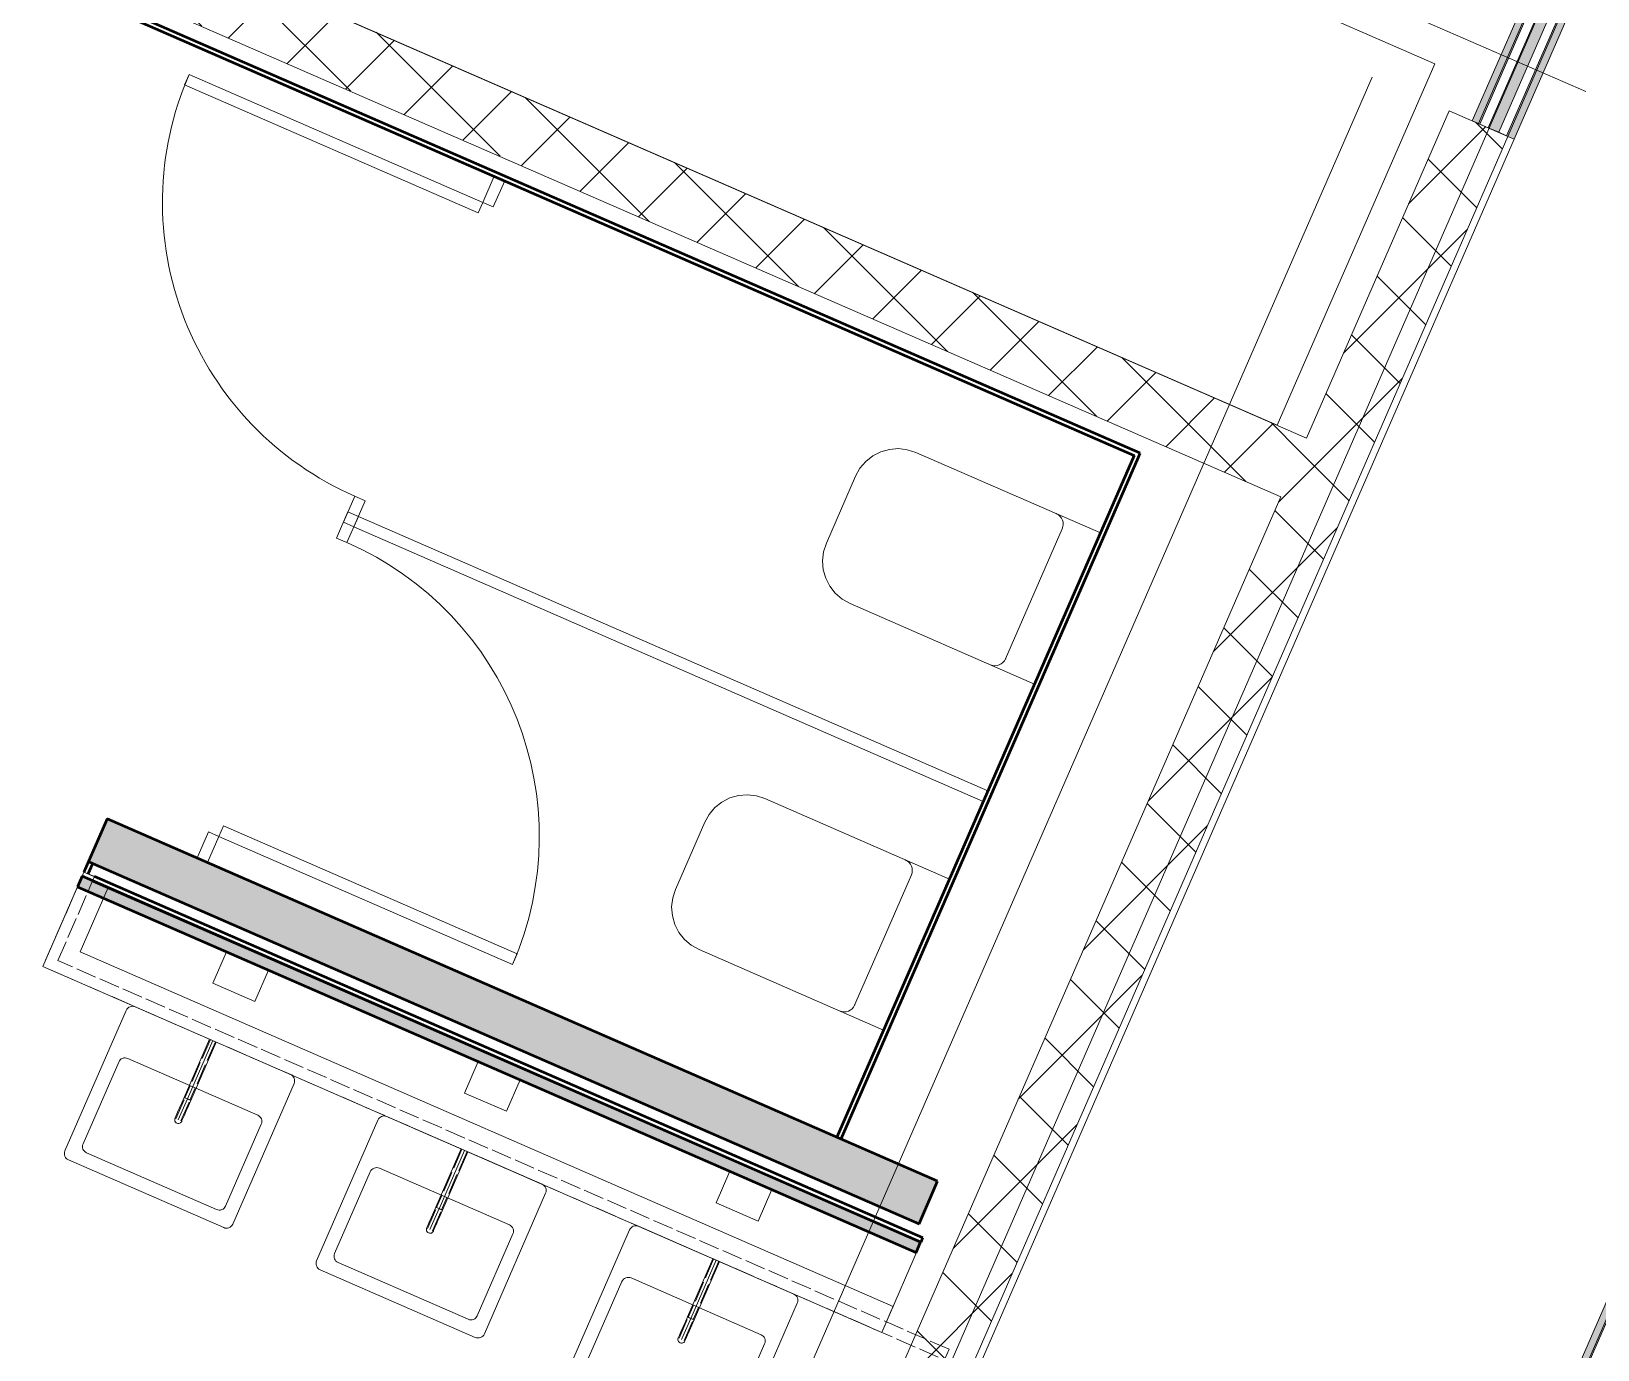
# Model space of a CAD drawing. Header units: millimetres. Extents: x -50172 to 90294, y -80883 to 25069.
# Drawn here: x -7584 to -4161, y -37597 to -34716 of the extents above; entities that cross this region are included whole.
import ezdxf
from ezdxf.enums import TextEntityAlignment as Align

# ---------------------------------------------------------------- set-up
doc = ezdxf.new("R2010")
doc.units = ezdxf.units.MM
doc.header["$MEASUREMENT"] = 0
for name, pattern in [('Dot & Dashed', [670.277762, 352.777767, -176.388884, 0, -141.111112]), ('Double Dashed', [1093.611073, 529.166651, -211.666656, 141.111112, -211.666656]), ('Hidden Line', [55, 45, -10])]:
    doc.linetypes.add(name, pattern=pattern)
for name, color, linetype, lineweight in [('A-20-M_Roof_Pen_No__150', 7, 'Continuous', 0), ('A-25-M_Wall_Int_Pen_No__1', 7, 'Continuous', 13), ('New_A-20-M_Floor_Slab_Pen_No__89', 8, 'Continuous', 20), ('New_A-25-M_Wall_Int_Pen_No__1', 7, 'Continuous', 13), ('New_A-35-M_FFE_Sanitary_Pen_No__87', 8, 'Continuous', 20), ('New_A-35-M_FFE_Sanitary_Pen_No__89', 8, 'Continuous', 20), ('New_ArchiCAD Zone Stamps_Pen_No__6', 7, 'Continuous', 35)]:
    doc.layers.add(name, color=color, linetype=linetype, lineweight=lineweight)
for name, color, linetype in [('A-25-M_Wall_Int', 7, 'Continuous'), ('New_A-05-M_Gross_Int_Circulation', 7, 'Continuous'), ('New_A-15-MG_Structural_Grid_Phase_2', 7, 'Continuous'), ('New_A-20-M_Floor_Slab', 7, 'Continuous'), ('New_A-25-M_Wall_Int', 7, 'Continuous'), ('New_A-35-M_FFE_Sanitary', 7, 'Continuous')]:
    doc.layers.add(name, color=color, linetype=linetype)
for name, color, linetype, lineweight, true_color in [('A-25-M_Wall_Int_Pen_No__107', 7, 'Continuous', 15, 0xa6a6a6), ('New_A-05-M_Gross_Int_Circulation_Pen_No__74', 7, 'Continuous', 20, 0x606060), ('New_A-15-MG_Structural_Grid_Phase_2_Pen_No__222', 7, 'Continuous', 13, 0x65af33), ('New_A-25-M_Wall_Int_Pen_No__107', 7, 'Continuous', 15, 0xa6a6a6), ('New_A-25-M_Wall_Int_Pen_No__27', 7, 'Continuous', 50, 0x2a2a2a), ('New_A-35-M_FFE_Sanitary_Pen_No__107', 7, 'Continuous', 15, 0xa6a6a6), ('New_A-35-M_FFE_Sanitary_Pen_No__211', 7, 'Continuous', 13, 0xebf6ff), ('New_A-35-M_FFE_Sanitary_Pen_No__27', 7, 'Continuous', 50, 0x2a2a2a), ('New_A-35-M_FFE_Sanitary_Pen_No__64', 7, 'Continuous', 20, 0x606060), ('New_A-35-M_FFE_Sanitary_Pen_No__75', 7, 'Continuous', 20, 0x606060)]:
    doc.layers.add(name, color=color, linetype=linetype, lineweight=lineweight, true_color=true_color)
doc.styles.add('GENERATED_STYLE_1', font='')
doc.styles.add('GENERATED_STYLE_3', font='')
doc.styles.add('GENERATED_STYLE_4', font='')
doc.styles.get('GENERATED_STYLE_1').set_extended_font_data('Arial', bold=True)
doc.styles.get('GENERATED_STYLE_3').set_extended_font_data('Arial')
doc.styles.get('GENERATED_STYLE_4').set_extended_font_data('Swis721 BT')
pattern_1 = [(45, (0, 0), (-91.92388, 91.92388), []), (135, (0, 0), (91.92388, 91.92388), [])]

# ---------------------------------------------------------------- blocks, each defined once
blk = doc.blocks.new('Corridor 01-Third_INB 3350_3_1', base_point=(-4895.7, -33421.2))
at = {"layer": 'New_A-05-M_Gross_Int_Circulation_Pen_No__74', "linetype": 'Continuous'}
blk.add_line((-4255.8, -34600), (-6933.8, -40741.5), dxfattribs=at)
at = {"layer": 'New_ArchiCAD Zone Stamps_Pen_No__6'}
for tag, height, style, p in [('ROOM_NAME', 250, 'GENERATED_STYLE_1', (-5728.5, -31861.6)), ('zoneNameLine2', 250, 'GENERATED_STYLE_1', (-5916.9, -32293.8)), ('ROOM_NUMBER', 200, 'GENERATED_STYLE_3', (-6105.3, -32714.5)), ('measuredAreaCode', 200, 'GENERATED_STYLE_3', (-6262.4, -33074.6)), ('DUMMY_649', 200, 'GENERATED_STYLE_3', (-5955, -33208.6)), ('DUMMY_650', 200, 'GENERATED_STYLE_3', (-5465.6, -33422)), ('DUMMY_651', 133.3, 'GENERATED_STYLE_3', (-5186.3, -33528.6))]:
    blk.add_attdef(tag, text='', height=height, rotation=336.4404, dxfattribs=dict(at, style=style)).set_placement(p, align=Align.TOP_LEFT)
blk = doc.blocks.new('Slab_3_1', base_point=(-21949.4, -20986.7))
at = {"layer": 'New_A-20-M_Floor_Slab_Pen_No__89', "linetype": 'Continuous', "flags": 128}
blk.add_lwpolyline([(-4861.9, -35577.1), (-4517.5, -34787.3), (-7021.2, -33695.5), (-7365.6, -34485.3)], close=True, dxfattribs=at)
blk = doc.blocks.new('Slab_6_1', base_point=(-7469.4, -36553.2))
at = {"layer": 'New_A-35-M_FFE_Sanitary_Pen_No__89', "linetype": 'Continuous', "flags": 128}
blk.add_lwpolyline([(-7469.4, -36553.2), (-7559.3, -36759.4), (-5726, -37558.9), (-5636.1, -37352.6)], close=True, dxfattribs=at)
blk = doc.blocks.new('Slab_7_1', base_point=(-7469.4, -36553.2))
at = {"layer": 'New_A-35-M_FFE_Sanitary_Pen_No__89', "linetype": 'Continuous', "flags": 128}
blk.add_lwpolyline([(-7469.4, -36553.2), (-7559.3, -36759.4), (-5726, -37558.9), (-5636.1, -37352.6)], close=True, dxfattribs=at)
blk = doc.blocks.new('Wall_86_1', base_point=(-8586.5, -44681.8))
at = {"layer": 'New_A-25-M_Wall_Int_Pen_No__107', "linetype": 'Continuous'}
h = blk.add_hatch(dxfattribs=at)
h.set_pattern_fill('Concrete_Block_0001', color=256, style=0, pattern_type=2)
h.set_pattern_definition(pattern_1)
h.paths.add_polyline_path([(-8532.3, -44519.9), (-4357.4, -34945.7), (-4485.8, -34889.7), (-8660.6, -44464)])
h = blk.add_hatch(dxfattribs=at)
h.set_pattern_fill('Plaster_0001', color=256, style=0, pattern_type=2)
h.set_pattern_definition([(66.4404, (0, 0), (-158.76755, 69.2305), [0, -100]), (66.4404, (-59.4, 80.45), (-158.76755, 69.2305), [0, -100])])
h.paths.add_polyline_path([(-6878.8, -40765.5), (-4343.7, -34951.7), (-4357.4, -34945.7), (-6892.6, -40759.5)])
at = {"layer": 'New_A-25-M_Wall_Int_Pen_No__1', "linetype": 'Continuous'}
blk.add_line((-8532.3, -44519.9), (-4357.4, -34945.7), dxfattribs=at)
at = {"layer": 'New_A-25-M_Wall_Int_Pen_No__1', "linetype": 'Continuous', "flags": 128}
for points in [[(-4485.8, -34889.7), (-4797.7, -35605)], [(-4357.4, -34945.7), (-4485.8, -34889.7)], [(-4343.7, -34951.7), (-4357.4, -34945.7)], [(-6878.8, -40765.5), (-4343.7, -34951.7)], [(-4853.7, -35733.4), (-6602, -39742.9)]]:
    blk.add_lwpolyline(points, dxfattribs=at)
blk = doc.blocks.new('Wall_87_1', base_point=(-7570.7, -34395.9))
at = {"layer": 'New_A-25-M_Wall_Int_Pen_No__107', "linetype": 'Continuous'}
h = blk.add_hatch(dxfattribs=at)
h.set_pattern_fill('Concrete_Block_0001', color=256, style=0, pattern_type=2)
h.set_pattern_definition(pattern_1)
h.paths.add_polyline_path([(-7626.7, -34524.2), (-4853.7, -35733.4), (-4797.7, -35605), (-7570.7, -34395.9)])
at = {"layer": 'New_A-25-M_Wall_Int_Pen_No__1', "linetype": 'Continuous', "flags": 128}
for points in [[(-4797.7, -35605), (-7570.7, -34395.9)], [(-7626.7, -34524.2), (-4853.7, -35733.4)]]:
    blk.add_lwpolyline(points, dxfattribs=at)
blk = doc.blocks.new('Wall_246_1', base_point=(-7473.4, -36562.4))
at = {"layer": 'New_A-35-M_FFE_Sanitary_Pen_No__211', "linetype": 'Continuous'}
h = blk.add_hatch(dxfattribs=at)
h.set_pattern_fill('Plaster_0001', color=256, style=0, pattern_type=2)
h.set_pattern_definition([(336.4404, (0, 0), (69.2305, 158.76755), [0, -100]), (336.4404, (80.45, 59.4), (69.2305, 158.76755), [0, -100])])
h.paths.add_polyline_path([(-7450.5, -36572.4), (-5640.1, -37361.8), (-5636.1, -37352.6), (-7446.5, -36563.2)])
at = {"layer": 'New_A-35-M_FFE_Sanitary_Pen_No__27', "linetype": 'Continuous', "flags": 128}
for points in [[(-7450.5, -36572.4), (-5640.1, -37361.8)], [(-5636.1, -37352.6), (-7446.5, -36563.2)], [(-5640.1, -37361.8), (-5636.1, -37352.6)]]:
    blk.add_lwpolyline(points, dxfattribs=at)
at = {"layer": 'New_A-35-M_FFE_Sanitary_Pen_No__87', "linetype": 'Hidden Line'}
blk.add_line((-7446.5, -36563.2), (-7450.5, -36572.4), dxfattribs=at)
at = {"layer": 'New_A-35-M_FFE_Sanitary_Pen_No__87', "linetype": 'Hidden Line', "flags": 128}
blk.add_lwpolyline([(-7460.2, -36557.2), (-7446.5, -36563.2)], dxfattribs=at)
blk = doc.blocks.new('Wall_247_1', base_point=(-7559.3, -36759.4))
at = {"layer": 'New_A-35-M_FFE_Sanitary_Pen_No__87', "linetype": 'Continuous', "flags": 128}
for points in [[(-5701.2, -37502), (-7477.7, -36727.4)], [(-7559.3, -36759.4), (-5726, -37558.9)], [(-5706, -37513), (-5726, -37558.9)], [(-5701.2, -37502), (-5706, -37513)]]:
    blk.add_lwpolyline(points, dxfattribs=at)
blk = doc.blocks.new('Wall_248_1', base_point=(-7559.3, -36759.4))
at = {"layer": 'New_A-35-M_FFE_Sanitary_Pen_No__87', "linetype": 'Hidden Line', "flags": 128}
for points in [[(-7559.3, -36759.4), (-5588.5, -37618.8)], [(-5578.5, -37595.9), (-7526.4, -36746.5)], [(-5588.5, -37618.8), (-5578.5, -37595.9)]]:
    blk.add_lwpolyline(points, dxfattribs=at)
blk = doc.blocks.new('Wall_249_1', base_point=(-7483.4, -36585.3))
at = {"layer": 'New_A-35-M_FFE_Sanitary', "linetype": 'Continuous', "lineweight": 15}
blk.add_hatch(color=8, dxfattribs=at).paths.add_polyline_path([(-7483.4, -36585.3), (-5651, -37384.3), (-5641, -37361.4), (-7473.4, -36562.4)])
at = {"layer": 'New_A-35-M_FFE_Sanitary_Pen_No__27', "linetype": 'Continuous', "flags": 128}
for points in [[(-7473.4, -36562.4), (-7483.4, -36585.3)], [(-7483.4, -36585.3), (-5651, -37384.3)], [(-5641, -37361.4), (-7473.4, -36562.4)], [(-5651, -37384.3), (-5641, -37361.4)]]:
    blk.add_lwpolyline(points, dxfattribs=at)
blk = doc.blocks.new('Wall_250_1', base_point=(-7473.4, -36562.4))
at = {"layer": 'New_A-35-M_FFE_Sanitary_Pen_No__87', "linetype": 'Continuous', "flags": 128}
for points in [[(-7473.4, -36562.4), (-7559.3, -36759.4)], [(-7477.7, -36727.4), (-7416.5, -36587.1)], [(-7427.5, -36582.4), (-7473.4, -36562.4)], [(-7416.5, -36587.1), (-7427.5, -36582.4)]]:
    blk.add_lwpolyline(points, dxfattribs=at)
blk = doc.blocks.new('Wall_251_1', base_point=(-7473.4, -36562.4))
at = {"layer": 'New_A-35-M_FFE_Sanitary_Pen_No__87', "linetype": 'Hidden Line', "flags": 128}
for points in [[(-7469.4, -36553.2), (-7559.3, -36759.4)], [(-7526.4, -36746.5), (-7450.5, -36572.4)]]:
    blk.add_lwpolyline(points, dxfattribs=at)
blk = doc.blocks.new('Wall_252_1', base_point=(-7640.7, -34556.3))
at = {"layer": 'New_A-35-M_FFE_Sanitary_Pen_No__211', "linetype": 'Continuous'}
h = blk.add_hatch(dxfattribs=at)
h.set_pattern_fill('Plaster_0001', color=256, style=0, pattern_type=2)
h.set_pattern_definition([(156.4404, (0, 0), (69.2305, 158.76755), [0, -100]), (156.4404, (-80.45, -59.4), (69.2305, 158.76755), [0, -100])])
h.paths.add_polyline_path([(-7644.7, -34565.5), (-5165, -35646.7), (-5161, -35637.6), (-7640.7, -34556.3)])
at = {"layer": 'New_A-35-M_FFE_Sanitary_Pen_No__27', "linetype": 'Continuous', "flags": 128}
for points in [[(-7644.7, -34565.5), (-5174.1, -35642.7)], [(-5161, -35637.6), (-7640.7, -34556.3)], [(-5165, -35646.7), (-5161, -35637.6)]]:
    blk.add_lwpolyline(points, dxfattribs=at)
blk = doc.blocks.new('Wall_254_1', base_point=(-7459.4, -36530.3))
at = {"layer": 'New_A-25-M_Wall_Int_Pen_No__107', "linetype": 'Continuous', "lineweight": 0, "true_color": 0x292929}
blk.add_hatch(color=250, dxfattribs=at).paths.add_polyline_path([(-7450.2, -36534.3), (-5644.4, -37321.7), (-5603.7, -37228.2), (-7418.6, -36436.8)])
at = {"layer": 'New_A-25-M_Wall_Int_Pen_No__27', "linetype": 'Continuous', "flags": 128}
for points in [[(-5603.7, -37228.2), (-7418.6, -36436.8)], [(-7450.2, -36534.3), (-5644.4, -37321.7)], [(-5644.4, -37321.7), (-5603.7, -37228.2)]]:
    blk.add_lwpolyline(points, dxfattribs=at)
blk = doc.blocks.new('Wall_255_1', base_point=(-7473.4, -36562.4))
at = {"layer": 'New_A-35-M_FFE_Sanitary_Pen_No__107', "linetype": 'Continuous', "lineweight": 0, "true_color": 0x292929}
blk.add_hatch(color=250, dxfattribs=at).paths.add_polyline_path([(-7418.6, -36436.8), (-7459.4, -36530.3), (-7450.2, -36534.3)])
at = {"layer": 'New_A-35-M_FFE_Sanitary_Pen_No__211', "linetype": 'Continuous'}
h = blk.add_hatch(dxfattribs=at)
h.set_pattern_fill('Plaster_0001', color=256, style=0, pattern_type=2)
h.set_pattern_definition([(66.4404, (0, 0), (-158.76755, 69.2305), [0, -100]), (66.4404, (-59.4, 80.45), (-158.76755, 69.2305), [0, -100])])
h.paths.add_polyline_path([(-7459.4, -36530.3), (-7469.4, -36553.2), (-7460.2, -36557.2), (-7450.2, -36534.3)])
at = {"layer": 'New_A-35-M_FFE_Sanitary_Pen_No__27', "linetype": 'Continuous'}
blk.add_line((-7459.4, -36530.3), (-7450.2, -36534.3), dxfattribs=at)
at = {"layer": 'New_A-35-M_FFE_Sanitary_Pen_No__27', "linetype": 'Continuous', "flags": 128}
for points in [[(-7418.6, -36436.8), (-7459.4, -36530.3)], [(-7459.4, -36530.3), (-7469.4, -36553.2)], [(-7460.2, -36557.2), (-7450.2, -36534.3)]]:
    blk.add_lwpolyline(points, dxfattribs=at)
blk = doc.blocks.new('Wall_256_1', base_point=(-5823.7, -37132.3))
at = {"layer": 'New_A-35-M_FFE_Sanitary_Pen_No__211', "linetype": 'Continuous'}
h = blk.add_hatch(dxfattribs=at)
h.set_pattern_fill('Plaster_0001', color=256, style=0, pattern_type=2)
h.set_pattern_definition([(246.4404, (0, 0), (-158.76755, 69.2305), [0, -100]), (246.4404, (59.4, -80.45), (-158.76755, 69.2305), [0, -100])])
h.paths.add_polyline_path([(-5814.5, -37136.3), (-5165, -35646.7), (-5174.1, -35642.7), (-5823.7, -37132.3)])
at = {"layer": 'New_A-35-M_FFE_Sanitary_Pen_No__27', "linetype": 'Continuous', "flags": 128}
for points in [[(-5174.1, -35642.7), (-5823.7, -37132.3)], [(-5814.5, -37136.3), (-5165, -35646.7)], [(-5823.7, -37132.3), (-5814.5, -37136.3)]]:
    blk.add_lwpolyline(points, dxfattribs=at)
blk = doc.blocks.new('Wall_441_1', base_point=(-2216.8, -33076.2))
at = {"layer": 'A-25-M_Wall_Int_Pen_No__107', "linetype": 'Continuous', "lineweight": 0, "true_color": 0x535353}
blk.add_hatch(color=251, dxfattribs=at).paths.add_polyline_path([(-5276.7, -40131), (-5273.9, -40132.2), (-2193.1, -33066.9), (-2197, -33068.4)])
at = {"layer": 'A-25-M_Wall_Int_Pen_No__107', "linetype": 'Continuous'}
blk.add_hatch(color=256, dxfattribs=at).paths.add_polyline_path([(-5291.6, -40127.8), (-5277.9, -40133.8), (-2197, -33068.4), (-2216.8, -33076.2)])
at = {"layer": 'A-25-M_Wall_Int_Pen_No__1', "linetype": 'Continuous'}
for p, q in [((-2193.1, -33066.9), (-5266.3, -40114.8)), ((-2197, -33068.4), (-5276.7, -40131))]:
    blk.add_line(p, q, dxfattribs=at)
at = {"layer": 'A-25-M_Wall_Int_Pen_No__1', "linetype": 'Continuous', "flags": 128}
blk.add_lwpolyline([(-2216.8, -33076.2), (-5297.6, -40141.5)], dxfattribs=at)
blk = doc.blocks.new('*X1052')
at = {"layer": 'A-25-M_Wall_Int_Pen_No__107', "linetype": 'Continuous'}
blk.add_hatch(color=256, dxfattribs=at).paths.add_polyline_path([(-4282.8, -34657), (-4282.4, -34656), (-4283.7, -34656.6)])
blk = doc.blocks.new('*X1053')
at = {"layer": 'A-25-M_Wall_Int_Pen_No__107', "linetype": 'Continuous'}
blk.add_hatch(color=256, dxfattribs=at).paths.add_polyline_path([(-4259.9, -34667), (-4249.9, -34644), (-4250.8, -34643.6), (-4282.4, -34656), (-4282.8, -34657)])
blk = doc.blocks.new('*X1054')
at = {"layer": 'A-25-M_Wall_Int_Pen_No__107', "linetype": 'Continuous'}
blk.add_hatch(color=256, dxfattribs=at).paths.add_polyline_path([(-4282.8, -34657), (-4400.5, -34926.9), (-4377.6, -34936.9), (-4259.9, -34667)])
blk = doc.blocks.new('Wall_461_1', base_point=(-4240.8, -34715.7))
at = {"layer": 'A-25-M_Wall_Int_Pen_No__107', "linetype": 'Continuous', "lineweight": 0, "true_color": 0x535353}
for points in [[(-4224.5, -34633.3), (-4360.2, -34944.5), (-4357.4, -34945.7), (-4221.8, -34634.5)], [(-4224.5, -34633.3), (-4221.8, -34634.5), (-4220.6, -34631.7)], [(-4312.7, -34667.9), (-4421.6, -34917.7), (-4418.9, -34918.9), (-4310, -34669.1)], [(-4312.7, -34667.9), (-4310, -34669.1), (-4308.8, -34666.4)]]:
    blk.add_hatch(color=251, dxfattribs=at).paths.add_polyline_path(points)
at = {"layer": 'A-25-M_Wall_Int_Pen_No__107', "linetype": 'Continuous'}
for points in [[(-4220.6, -34631.7), (-4357.4, -34945.7), (-4343.7, -34951.7), (-4206.8, -34637.7)], [(-4220.6, -34631.7), (-4206.8, -34637.7), (-4200.8, -34624)], [(-4332.4, -34675.7), (-4435.4, -34911.7), (-4421.6, -34917.7), (-4318.7, -34681.7)], [(-4332.4, -34675.7), (-4318.7, -34681.7), (-4312.7, -34667.9)]]:
    blk.add_hatch(color=256, dxfattribs=at).paths.add_polyline_path(points)
at = {"layer": 'A-25-M_Wall_Int_Pen_No__1', "linetype": 'Continuous'}
for p, q in [((-4224.5, -34633.3), (-4360.2, -34944.5)), ((-4220.6, -34631.7), (-4357.4, -34945.7)), ((-4312.7, -34667.9), (-4421.6, -34917.7)), ((-4308.8, -34666.4), (-4418.9, -34918.9)), ((-4282.8, -34657), (-4400.5, -34926.9)), ((-4249.9, -34644), (-4377.6, -34936.9))]:
    blk.add_line(p, q, dxfattribs=at)
at = {"layer": 'A-25-M_Wall_Int_Pen_No__1', "linetype": 'Continuous', "flags": 128}
for points in [[(-4343.7, -34951.7), (-4200.8, -34624)], [(-4332.4, -34675.7), (-4435.4, -34911.7)], [(-4435.4, -34911.7), (-4421.6, -34917.7)], [(-4421.6, -34917.7), (-4418.9, -34918.9)], [(-4418.9, -34918.9), (-4400.5, -34926.9)], [(-4400.5, -34926.9), (-4377.6, -34936.9)], [(-4377.6, -34936.9), (-4360.2, -34944.5)], [(-4360.2, -34944.5), (-4357.4, -34945.7)], [(-4357.4, -34945.7), (-4343.7, -34951.7)]]:
    blk.add_lwpolyline(points, dxfattribs=at)
at = {"layer": 'New_A-25-M_Wall_Int_Pen_No__1', "linetype": 'Continuous'}
for p, q in [((-4282.8, -34657), (-4283.7, -34656.6)), ((-4249.9, -34644), (-4250.8, -34643.6))]:
    blk.add_line(p, q, dxfattribs=at)
at = {"layer": 'A-25-M_Wall_Int', "color": 250, "lineweight": 50, "true_color": 0x2a2a2a}
for name in ['*X1054', '*X1052', '*X1053']:
    blk.add_blockref(name, (0, 0), dxfattribs=at)
blk = doc.blocks.new('Cube 19')
at = {"layer": 'New_A-35-M_FFE_Sanitary_Pen_No__64', "linetype": 'Continuous'}
for p, q in [((75, 100), (0, 100)), ((0, 100), (0, 0)), ((75, 0), (75, 100)), ((0, 0), (75, 0))]:
    blk.add_line(p, q, dxfattribs=at)
blk = doc.blocks.new('Commercial Bath Stall 19_3')
at = {"layer": 'New_A-35-M_FFE_Sanitary_Pen_No__64', "linetype": 'Continuous'}
for p, q in [((825, 1525.8), (800, 1525.8)), ((800, 1525.8), (800, 25)), ((825, 25), (825, 1525.8)), ((62.5, 25), (0, 25)), ((0, 25), (0, 0)), ((0, 0), (62.5, 0)), ((62.5, 0), (62.5, 25)), ((62.5, 0), (62.5, -700)), ((87.5, 0), (62.5, 0)), ((87.5, -700), (87.5, 0)), ((825, 25), (762.5, 25)), ((762.5, 25), (762.5, 0)), ((762.5, 0), (825, 0)), ((800, 25), (825, 25)), ((825, 0), (825, 25)), ((62.5, -700), (87.5, -700))]:
    blk.add_line(p, q, dxfattribs=at)
blk.add_arc((62.5, 0), 700, 270, 0, dxfattribs=at)
blk = doc.blocks.new('Commercial Bath Stall 19')
at = {"layer": 'New_A-35-M_FFE_Sanitary_Pen_No__64', "linetype": 'Continuous'}
for p, q in [((825, 1525.8), (800, 1525.8)), ((800, 1525.8), (800, 25)), ((825, 25), (825, 1525.8)), ((87.5, 725), (62.5, 725)), ((62.5, 725), (62.5, 25)), ((87.5, 25), (87.5, 725)), ((62.5, 25), (0, 25)), ((0, 25), (0, 0)), ((0, 0), (62.5, 0)), ((62.5, 0), (62.5, 25)), ((62.5, 25), (87.5, 25)), ((825, 25), (762.5, 25)), ((762.5, 25), (762.5, 0)), ((762.5, 0), (825, 0)), ((800, 25), (825, 25)), ((825, 0), (825, 25))]:
    blk.add_line(p, q, dxfattribs=at)
blk.add_arc((62.5, 25), 700, 0, 90, dxfattribs=at)
blk = doc.blocks.new('Elbow Tube 19')
at = {"layer": 'New_A-35-M_FFE_Sanitary_Pen_No__64', "linetype": 'Continuous'}
for p, q in [((-8, 0), (-7.7, 2.1)), ((-7.7, -2.1), (-8, 0)), ((-7.7, 2.1), (-6.9, 4)), ((-6.9, 4), (-5.7, 5.7)), ((-5.7, 5.7), (-4, 6.9)), ((-4, 6.9), (-2.1, 7.7)), ((-2.1, 7.7), (0, 8)), ((1.7, 8), (0, 8)), ((6.7, 8), (1.7, 8)), ((14.6, 8), (6.7, 8)), ((25, 8), (14.6, 8)), ((37.1, 8), (25, 8)), ((50, 8), (37.1, 8)), ((50, 7.7), (50, 8)), ((50, 6.9), (50, 7.7)), ((50, 5.7), (50, 6.9)), ((50, 4), (50, 5.7)), ((50, 2.1), (50, 4)), ((50, 0), (50, 2.1)), ((50, -2.1), (50, 0)), ((-6.9, -4), (-7.7, -2.1)), ((-5.7, -5.7), (-6.9, -4)), ((-4, -6.9), (-5.7, -5.7)), ((-2.1, -7.7), (-4, -6.9)), ((0, -8), (-2.1, -7.7)), ((1.7, -8), (0, -8)), ((6.7, -8), (1.7, -8)), ((14.6, -8), (6.7, -8)), ((25, -8), (14.6, -8)), ((37.1, -8), (25, -8)), ((50, -8), (37.1, -8)), ((50, -4), (50, -2.1)), ((50, -5.7), (50, -4)), ((50, -6.9), (50, -5.7)), ((50, -7.7), (50, -6.9)), ((50, -8), (50, -7.7))]:
    blk.add_line(p, q, dxfattribs=at)
at = {"layer": 'New_A-35-M_FFE_Sanitary_Pen_No__64', "linetype": 'Hidden Line'}
for p, q in [((0, 6), (50, 6)), ((0, -6), (50, -6))]:
    blk.add_line(p, q, dxfattribs=at)
at = {"layer": 'New_A-35-M_FFE_Sanitary_Pen_No__64', "linetype": 'Dot & Dashed'}
blk.add_line((0, 0), (50, 0), dxfattribs=at)
blk = doc.blocks.new('Tube 19')
at = {"layer": 'New_A-35-M_FFE_Sanitary_Pen_No__64', "linetype": 'Continuous'}
for p, q in [((0, 8), (0, -8)), ((138.9, 8), (0, 8)), ((138.9, -8), (138.9, 8)), ((0, -8), (138.9, -8))]:
    blk.add_line(p, q, dxfattribs=at)
at = {"layer": 'New_A-35-M_FFE_Sanitary_Pen_No__64', "linetype": 'Hidden Line'}
for p, q in [((0, 6), (138.9, 6)), ((0, -6), (138.9, -6))]:
    blk.add_line(p, q, dxfattribs=at)
at = {"layer": 'New_A-35-M_FFE_Sanitary_Pen_No__64', "linetype": 'Dot & Dashed'}
blk.add_line((0, 0), (138.9, 0), dxfattribs=at)
blk = doc.blocks.new('WC 19')
at = {"layer": 'New_A-35-M_FFE_Sanitary_Pen_No__75', "linetype": 'Continuous'}
for p, q in [((180, 0), (-180, 0)), ((-180, 0), (-180, -440)), ((180, -440), (180, 0)), ((0, -80), (-155, -80)), ((155, -80), (0, -80)), ((-180, -440), (-178.1, -459.5)), ((178.1, -459.5), (180, -440)), ((-178.1, -459.5), (-172.4, -478.3)), ((-172.4, -478.3), (-163.1, -495.6)), ((163.1, -495.6), (172.4, -478.3)), ((172.4, -478.3), (178.1, -459.5)), ((-163.1, -495.6), (-150.7, -510.7)), ((-150.7, -510.7), (-135.6, -523.1)), ((135.6, -523.1), (150.7, -510.7)), ((150.7, -510.7), (163.1, -495.6)), ((-135.6, -523.1), (-118.3, -532.4)), ((-118.3, -532.4), (-99.5, -538.1)), ((-99.5, -538.1), (-80, -540)), ((-80, -540), (80, -540)), ((80, -540), (99.5, -538.1)), ((99.5, -538.1), (118.3, -532.4)), ((118.3, -532.4), (135.6, -523.1))]:
    blk.add_line(p, q, dxfattribs=at)
for centre, start, end in [((-155, -105), 90, 180), ((155, -105), 0, 90)]:
    blk.add_arc(centre, 25, start, end, dxfattribs=at)
for p in [(155, -80), (-180, -105)]:
    blk.add_point(p, dxfattribs=at)
blk = doc.blocks.new('Basin 19')
at = {"layer": 'New_A-35-M_FFE_Sanitary_Pen_No__75', "linetype": 'Continuous'}
for p, q in [((-185, 0), (185, 0)), ((-200, -350), (-200, -15)), ((200, -15), (200, -350)), ((-170, -320), (-170, -125)), ((-155, -110), (155, -110)), ((170, -125), (170, -320)), ((155, -335), (-155, -335)), ((185, -365), (-185, -365))]:
    blk.add_line(p, q, dxfattribs=at)
for centre, start, end in [((-185, -15), 90, 180), ((185, -15), 0, 90), ((-155, -125), 90, 180), ((155, -125), 0, 90), ((-155, -320), 180, 270), ((155, -320), 270, 0), ((-185, -350), 180, 270), ((185, -350), 270, 0)]:
    blk.add_arc(centre, 15, start, end, dxfattribs=at)
blk = doc.blocks.new('Standard grid marker_33')
at = {"layer": 'New_A-15-MG_Structural_Grid_Phase_2_Pen_No__222', "linetype": 'Double Dashed'}
blk.add_line((705.1, 0), (54601, 0), dxfattribs=at)
at = {"layer": 'New_A-15-MG_Structural_Grid_Phase_2_Pen_No__222', "style": 'GENERATED_STYLE_4'}
for tag, p in [('AC_MarkerText_1_0', (-500, 43.4)), ('AC_MarkerText_1_1', (55806.1, 43.4))]:
    blk.add_attdef(tag, text='', height=350, rotation=180, dxfattribs=at).set_placement(p, align=Align.MIDDLE_CENTER)

msp = doc.modelspace()

# ---------------------------------------------------------------- linework, layer by layer
at = {"layer": 'A-20-M_Roof_Pen_No__150', "linetype": 'Continuous'}
msp.add_line((-4654, -34816.3), (-7469.4, -41272.9), dxfattribs=at)

# ---------------------------------------------------------------- block references
at = {"layer": 'A-25-M_Wall_Int', "color": 250, "lineweight": 50, "true_color": 0x2a2a2a}
for name, p in [('Wall_441_1', (-2216.8, -33076.2)), ('Wall_461_1', (-4240.8, -34715.7))]:
    msp.add_blockref(name, p, dxfattribs=at)
at = {"layer": 'New_A-05-M_Gross_Int_Circulation', "linetype": 'Continuous'}
msp.add_blockref('Corridor 01-Third_INB 3350_3_1', (-4895.7, -33421.2), dxfattribs=at)
at = {"layer": 'New_A-15-MG_Structural_Grid_Phase_2', "color": 8, "linetype": 'Continuous', "lineweight": 15, "zscale": 1000, "rotation": 156.4404115839929}
msp.add_blockref('Standard grid marker_33', (21520.4, -46057.9), dxfattribs=at)
at = {"layer": 'New_A-20-M_Floor_Slab', "color": 8, "linetype": 'Continuous', "lineweight": 20}
msp.add_blockref('Slab_3_1', (-21949.4, -20986.7), dxfattribs=at)
at = {"layer": 'New_A-25-M_Wall_Int', "color": 250, "lineweight": 50, "true_color": 0x2a2a2a}
for name, p in [('Wall_87_1', (-7570.7, -34395.9)), ('Wall_86_1', (-8586.5, -44681.8)), ('Wall_254_1', (-7459.4, -36530.3))]:
    msp.add_blockref(name, p, dxfattribs=at)
at = {"layer": 'New_A-35-M_FFE_Sanitary', "color": 250, "lineweight": 50, "true_color": 0x2a2a2a}
for name, p in [('Wall_252_1', (-7640.7, -34556.3)), ('Wall_256_1', (-5823.7, -37132.3)), ('Wall_255_1', (-7473.4, -36562.4)), ('Wall_251_1', (-7473.4, -36562.4)), ('Wall_246_1', (-7473.4, -36562.4)), ('Wall_250_1', (-7473.4, -36562.4)), ('Wall_249_1', (-7483.4, -36585.3)), ('Wall_247_1', (-7559.3, -36759.4)), ('Wall_248_1', (-7559.3, -36759.4))]:
    msp.add_blockref(name, p, dxfattribs=at)
at = {"layer": 'New_A-35-M_FFE_Sanitary', "linetype": 'Continuous', "zscale": 1000, "rotation": 246.4404115839914}
for p in [(-5320, -35977.3), (-5649.8, -36733.5)]:
    msp.add_blockref('WC 19', p, dxfattribs=at)
at = {"layer": 'New_A-35-M_FFE_Sanitary', "color": 8, "linetype": 'Continuous', "lineweight": 20}
for name in ['Slab_6_1', 'Slab_7_1']:
    msp.add_blockref(name, (-7469.4, -36553.2), dxfattribs=at)
at = {"layer": 'New_A-35-M_FFE_Sanitary', "color": 251, "linetype": 'Continuous', "lineweight": 20, "true_color": 0x606060, "zscale": 1000}
for name, p, xscale, rotation in [('Cube 19', (-7066, -36767.3), -0.9999999999999999, 66.44041158399479), ('Cube 19', (-6516, -37007.1), -0.9999999999999999, 66.44041158399479), ('Elbow Tube 19', (-7263.2, -37094.6), -1, 246.4404115840468), ('Cube 19', (-5966, -37246.9), -0.9999999999999999, 66.44041158399479), ('Elbow Tube 19', (-6713.2, -37334.4), -1, 246.4404115840468), ('Elbow Tube 19', (-6163.3, -37574.2), -1, 246.4404115840468)]:
    msp.add_blockref(name, p, dxfattribs=dict(at, xscale=xscale, rotation=rotation))
at = {"layer": 'New_A-35-M_FFE_Sanitary', "linetype": 'Continuous', "xscale": -1, "zscale": 1000, "rotation": 336.4404115839918}
for p in [(-7187.7, -36921.5), (-6637.8, -37161.3), (-6087.8, -37401.1)]:
    msp.add_blockref('Basin 19', p, dxfattribs=at)
at = {"layer": 'New_A-35-M_FFE_Sanitary', "color": 251, "linetype": 'Continuous', "lineweight": 20, "true_color": 0x606060, "zscale": 1000, "rotation": 246.440411583989}
for p in [(-7187.7, -36921.5), (-6637.8, -37161.3), (-6087.8, -37401.1)]:
    msp.add_blockref('Tube 19', p, dxfattribs=at)
at = {"layer": 'New_A-35-M_FFE_Sanitary_Pen_No__64', "linetype": 'Continuous', "zscale": 1000, "rotation": 246.4404115839919}
msp.add_blockref('Commercial Bath Stall 19_3', (-6572.8, -35032.8), dxfattribs=at)
at = {"layer": 'New_A-35-M_FFE_Sanitary_Pen_No__64', "linetype": 'Continuous', "xscale": -0.9999999999999999, "zscale": 1000, "rotation": 246.4404115839933}
msp.add_blockref('Commercial Bath Stall 19', (-7222.3, -36522.4), dxfattribs=at)

doc.saveas('drawing.dxf')
